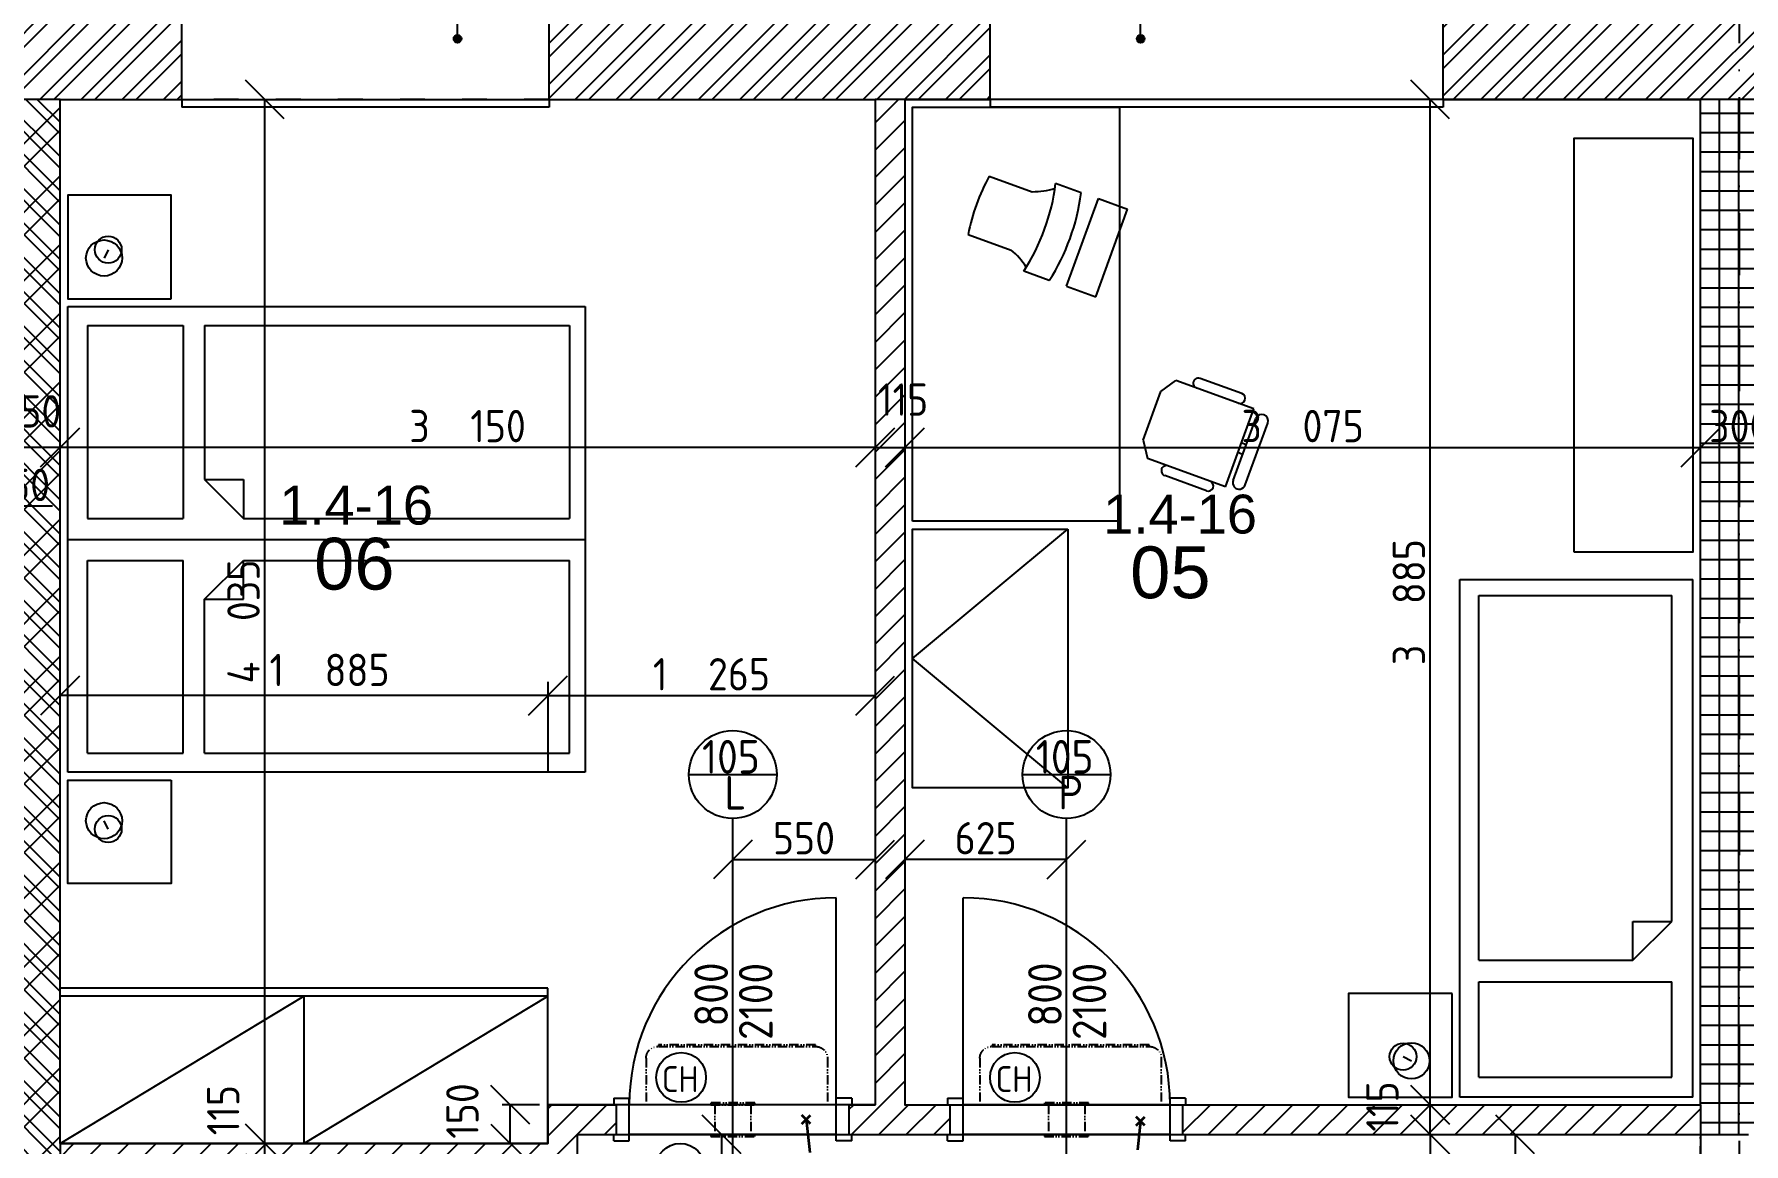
# Model space of a CAD drawing. Extents: x 4511820 to 5180432, y -1526536 to -944957.
# Drawn here: x 5122962 to 5129570, y -1290361 to -1286073 of the extents above; entities that cross this region are included whole.
import ezdxf

# ---------------------------------------------------------------- set-up
doc = ezdxf.new("R2010")
doc.units = 0
doc.header["$MEASUREMENT"] = 0
for name, pattern in [('ACAD_ISO03W100', [30, 12, -18]), ('ACAD_ISO12W100', [22, 12, -3, 0.5, -3, 0.5, -3]), ('BODKOCIARKOVANA_3', [5.6, 3, -1.3, 0, -1.3])]:
    doc.linetypes.add(name, pattern=pattern)
doc.layers.get('0').update_dxf_attribs({"linetype": 'CONTINUOUS'})
doc.layers.get('Defpoints').update_dxf_attribs({"color": 61, "linetype": 'CONTINUOUS'})
for name, color, linetype in [('DVERE', 45, 'CONTINUOUS'), ('KÓTY', 4, 'CONTINUOUS'), ('MÚRY', 1, 'CONTINUOUS'), ('osi', 253, 'CONTINUOUS'), ('Plochy', 41, 'CONTINUOUS'), ('POPIS', 7, 'CONTINUOUS'), ('TENKÁ', 7, 'CONTINUOUS'), ('ZARIADENIE', 47, 'CONTINUOUS'), ('ZZ-chladenie', 133, 'CONTINUOUS'), ('zz-vetr', 52, 'CONTINUOUS'), ('ŠRAFY', 82, 'CONTINUOUS')]:
    doc.layers.add(name, color=color, linetype=linetype)
doc.layers.add('preklady', color=74, linetype='CONTINUOUS', lineweight=35)
doc.styles.add('ARIAL', font='arial.ttf')
doc.styles.add('STYLE1', font='isocp.shx')
doc.dimstyles.new('STANDARD-50', dxfattribs={"dimtxt": 125, "dimasz": 150, "dimexe": 10, "dimexo": 200, "dimgap": 20, "dimtad": 1, "dimdsep": 46, "dimlunit": 6, "dimtxsty": 'STYLE1', "dimblk1": 'OBLIQUE', "dimblk2": 'OBLIQUE', "dimsah": 1, "dimcen": 2.5, "dimse1": 1, "dimse2": 1, "dimadec": 0, "dimazin": 0, "dimtfac": 1, "dimtmove": 1, "dimatfit": 3, "dimldrblk": 'OBLIQUE', "dimfxl": 1, "dimtolj": 1, "dimtzin": 0, "dimarcsym": 0})
pattern_1 = [(45, (515270.5, 128041), (-53.0330086, 53.0330086), [])]
pattern_2 = [(45, (115395, 30907.69), (-79.549513, 79.549513), []), (45, (115448.03, 30907.69), (-79.549513, 79.549513), [])]

# ---------------------------------------------------------------- blocks, each defined once
blk = doc.blocks.new('_OBLIQUE')
at = {"color": 0, "linetype": 'ByBlock'}
blk.add_line((-0.5, -0.5), (0.5, 0.5), dxfattribs=at)
blk = doc.blocks.new('*D24707')
at = {"layer": 'Defpoints', "color": 0}
for p in [(5129402.5, -1283275.5), (5129402.5, -1286325.2), (5129702.5, -1286325.2)]:
    blk.add_point(p, dxfattribs=at)
at = {"layer": 'KÓTY', "color": 0, "lineweight": -2}
blk.add_line((5129702.5, -1283275.5), (5129402.5, -1283275.5), dxfattribs=at)
at = {"layer": 'KÓTY', "color": 0, "linetype": 'ByBlock', "lineweight": -2, "xscale": 150, "yscale": 150, "zscale": 150, "rotation": 180}
blk.add_blockref('_OBLIQUE', (5129402.5, -1283275.5), dxfattribs=at)
at = {"layer": 'KÓTY', "color": 0, "linetype": 'ByBlock', "lineweight": -2, "xscale": 150, "yscale": 150, "zscale": 150}
blk.add_blockref('_OBLIQUE', (5129702.5, -1283275.5), dxfattribs=at)
at = {"layer": 'KÓTY', "color": 0, "insert": (5129552.5, -1283193), "char_height": 125, "attachment_point": 5, "style": 'STYLE1'}
blk.add_mtext('\\A1;300', dxfattribs=at)
blk = doc.blocks.new('*D24708')
at = {"layer": 'Defpoints', "color": 0}
for p in [(5123062.5, -1283275.5), (5123062.5, -1286325.2), (5129402.5, -1286325.2)]:
    blk.add_point(p, dxfattribs=at)
at = {"layer": 'KÓTY', "color": 0, "lineweight": -2}
blk.add_line((5129402.5, -1283275.5), (5123062.5, -1283275.5), dxfattribs=at)
at = {"layer": 'KÓTY', "color": 0, "linetype": 'ByBlock', "lineweight": -2, "xscale": 150, "yscale": 150, "zscale": 150, "rotation": 180}
blk.add_blockref('_OBLIQUE', (5123062.5, -1283275.5), dxfattribs=at)
at = {"layer": 'KÓTY', "color": 0, "linetype": 'ByBlock', "lineweight": -2, "xscale": 150, "yscale": 150, "zscale": 150}
blk.add_blockref('_OBLIQUE', (5129402.5, -1283275.5), dxfattribs=at)
at = {"layer": 'KÓTY', "color": 0, "insert": (5126232.5, -1283193), "char_height": 125, "attachment_point": 5, "style": 'STYLE1'}
blk.add_mtext('\\A1;6ﾠ340', dxfattribs=at)
blk = doc.blocks.new('*D24709')
at = {"layer": 'Defpoints', "color": 0}
for p in [(5122812.5, -1283275.5), (5122812.5, -1286325.2), (5123062.5, -1286325.2)]:
    blk.add_point(p, dxfattribs=at)
at = {"layer": 'KÓTY', "color": 0, "lineweight": -2}
blk.add_line((5123062.5, -1283275.5), (5122812.5, -1283275.5), dxfattribs=at)
at = {"layer": 'KÓTY', "color": 0, "linetype": 'ByBlock', "lineweight": -2, "xscale": 150, "yscale": 150, "zscale": 150, "rotation": 180}
blk.add_blockref('_OBLIQUE', (5122812.5, -1283275.5), dxfattribs=at)
at = {"layer": 'KÓTY', "color": 0, "linetype": 'ByBlock', "lineweight": -2, "xscale": 150, "yscale": 150, "zscale": 150}
blk.add_blockref('_OBLIQUE', (5123062.5, -1283275.5), dxfattribs=at)
at = {"layer": 'KÓTY', "color": 0, "insert": (5122988.3, -1283090.5), "char_height": 125, "attachment_point": 5, "style": 'STYLE1'}
blk.add_mtext('\\A1;250', dxfattribs=at)
blk = doc.blocks.new('DVOJPOSTEL')
at = {"layer": 'ZARIADENIE', "ltscale": 0.25}
for p, q in [((4444359, -1314665.2), (4444359, -1312665.2)), ((4444359, -1312665.2), (4446159, -1312665.2)), ((4445259, -1312665.2), (4445259, -1314665.2)), ((4446159, -1312665.2), (4446159, -1314665.2)), ((4444139.6, -1312821.2), (4444171.8, -1312805.1)), ((4446378.4, -1312821.2), (4446346.2, -1312805.1)), ((4446159, -1314665.2), (4444359, -1314665.2))]:
    blk.add_line(p, q, dxfattribs=at)
at = {"layer": 'ZARIADENIE', "color": 76, "ltscale": 0.25}
for p, q in [((4444432.3, -1312741.6), (4445177.9, -1312741.6)), ((4444432.3, -1312741.6), (4444432.3, -1313110.9)), ((4445177.9, -1312741.6), (4445177.9, -1313110.9)), ((4446085.7, -1312741.6), (4445340.1, -1312741.6)), ((4445340.1, -1312741.6), (4445340.1, -1313110.9)), ((4446085.7, -1312741.6), (4446085.7, -1313110.9)), ((4444432.3, -1313110.9), (4445177.9, -1313110.9)), ((4446085.7, -1313110.9), (4445340.1, -1313110.9)), ((4444432.3, -1313193.6), (4444432.3, -1314603.6)), ((4444432.3, -1313193.6), (4445027.9, -1313193.6)), ((4445027.9, -1313193.6), (4445177.9, -1313343.6)), ((4445027.9, -1313193.6), (4445027.9, -1313343.6)), ((4445490.1, -1313193.6), (4445340.1, -1313343.6)), ((4446085.7, -1313193.6), (4445490.1, -1313193.6)), ((4445490.1, -1313193.6), (4445490.1, -1313343.6)), ((4446085.7, -1313193.6), (4446085.7, -1314603.6)), ((4445027.9, -1313343.6), (4445177.9, -1313343.6)), ((4445177.9, -1313343.6), (4445177.9, -1314603.6)), ((4445340.1, -1313343.6), (4445340.1, -1314603.6)), ((4445490.1, -1313343.6), (4445340.1, -1313343.6)), ((4444432.3, -1314603.6), (4445177.9, -1314603.6)), ((4446085.7, -1314603.6), (4445340.1, -1314603.6))]:
    blk.add_line(p, q, dxfattribs=at)
at = {"layer": 'ZARIADENIE'}
for points in [[(4444329, -1313065.2), (4443929, -1313065.2), (4443929, -1312665.2), (4444329, -1312665.2)], [(4446189, -1313065.2), (4446589, -1313065.2), (4446589, -1312665.2), (4446189, -1312665.2)]]:
    blk.add_lwpolyline(points, close=True, dxfattribs=at)
at = {"layer": 'ZARIADENIE', "ltscale": 0.25}
for centre, radius in [((4444139.6, -1312821.2), 51.9), ((4444171.8, -1312805.1), 69.7), ((4446346.2, -1312805.1), 69.7), ((4446378.4, -1312821.2), 51.9)]:
    blk.add_circle(centre, radius, dxfattribs=at)
blk = doc.blocks.new('JEDNOPOSTEL')
at = {"layer": 'ZARIADENIE', "ltscale": 0.25}
for p, q in [((4449069, -1322230.2), (4447069, -1322230.2)), ((4447069, -1323130.2), (4447069, -1322230.2)), ((4449069, -1322230.2), (4449069, -1323130.2)), ((4449069, -1323130.2), (4447069, -1323130.2)), ((4448913, -1323349.6), (4448929.1, -1323317.4))]:
    blk.add_line(p, q, dxfattribs=at)
at = {"layer": 'ZARIADENIE', "color": 76, "ltscale": 0.25}
for p, q in [((4448390.6, -1322311.3), (4447130.6, -1322311.3)), ((4447130.6, -1323056.9), (4447130.6, -1322311.3)), ((4448540.6, -1322461.3), (4448390.6, -1322311.3)), ((4448390.6, -1322461.3), (4448390.6, -1322311.3)), ((4448992.6, -1322311.3), (4448623.3, -1322311.3)), ((4448623.3, -1323056.9), (4448623.3, -1322311.3)), ((4448992.6, -1323056.9), (4448992.6, -1322311.3)), ((4448540.6, -1322461.3), (4448390.6, -1322461.3)), ((4448540.6, -1323056.9), (4448540.6, -1322461.3)), ((4448540.6, -1323056.9), (4447130.6, -1323056.9)), ((4448992.6, -1323056.9), (4448623.3, -1323056.9))]:
    blk.add_line(p, q, dxfattribs=at)
at = {"layer": 'ZARIADENIE'}
blk.add_lwpolyline([(4448669, -1323160.2), (4448669, -1323560.2), (4449069, -1323560.2), (4449069, -1323160.2)], close=True, dxfattribs=at)
at = {"layer": 'ZARIADENIE', "ltscale": 0.25}
for centre, radius in [((4448929.1, -1323317.4), 69.7), ((4448913, -1323349.6), 51.9)]:
    blk.add_circle(centre, radius, dxfattribs=at)
blk = doc.blocks.new('SKRINA')
at = {"layer": 'ZARIADENIE'}
for p, q in [((4449069, -1324645.2), (4448469, -1324145.2)), ((4448469, -1325145.2), (4449069, -1324645.2))]:
    blk.add_line(p, q, dxfattribs=at)
blk.add_lwpolyline([(4448469, -1324145.2), (4448469, -1325145.2), (4449069, -1325145.2), (4449069, -1324145.2)], close=True, dxfattribs=at)
blk = doc.blocks.new('*D24852')
at = {"layer": 'Defpoints', "color": 0}
for p in [(5129402.5, -1286090.7), (5129702.5, -1286090.7), (5129402.5, -1287670)]:
    blk.add_point(p, dxfattribs=at)
at = {"layer": 'KÓTY', "color": 0, "lineweight": -2}
blk.add_line((5129702.5, -1287670), (5129402.5, -1287670), dxfattribs=at)
at = {"layer": 'KÓTY', "color": 0, "linetype": 'ByBlock', "lineweight": -2, "xscale": 150, "yscale": 150, "zscale": 150, "rotation": 180}
blk.add_blockref('_OBLIQUE', (5129402.5, -1287670), dxfattribs=at)
at = {"layer": 'KÓTY', "color": 0, "linetype": 'ByBlock', "lineweight": -2, "xscale": 150, "yscale": 150, "zscale": 150}
blk.add_blockref('_OBLIQUE', (5129702.5, -1287670), dxfattribs=at)
at = {"layer": 'KÓTY', "color": 0, "insert": (5129552.5, -1287587.5), "char_height": 125, "attachment_point": 5, "style": 'STYLE1'}
blk.add_mtext('\\A1;300', dxfattribs=at)
blk = doc.blocks.new('*D24853')
at = {"layer": 'Defpoints', "color": 0}
for p in [(5123062.5, -1286090.7), (5126212.5, -1286090.7), (5123062.5, -1287670)]:
    blk.add_point(p, dxfattribs=at)
at = {"layer": 'KÓTY', "color": 0, "lineweight": -2}
blk.add_line((5126212.5, -1287670), (5123062.5, -1287670), dxfattribs=at)
at = {"layer": 'KÓTY', "color": 0, "linetype": 'ByBlock', "lineweight": -2, "xscale": 150, "yscale": 150, "zscale": 150, "rotation": 180}
blk.add_blockref('_OBLIQUE', (5123062.5, -1287670), dxfattribs=at)
at = {"layer": 'KÓTY', "color": 0, "linetype": 'ByBlock', "lineweight": -2, "xscale": 150, "yscale": 150, "zscale": 150}
blk.add_blockref('_OBLIQUE', (5126212.5, -1287670), dxfattribs=at)
at = {"layer": 'KÓTY', "color": 0, "insert": (5124637.5, -1287587.5), "char_height": 125, "attachment_point": 5, "style": 'STYLE1'}
blk.add_mtext('\\A1;3ﾠ150', dxfattribs=at)
blk = doc.blocks.new('*D24854')
at = {"layer": 'Defpoints', "color": 0}
for p in [(5122812.5, -1286090.7), (5123062.5, -1286090.7), (5122812.5, -1287670)]:
    blk.add_point(p, dxfattribs=at)
at = {"layer": 'KÓTY', "color": 0, "lineweight": -2}
blk.add_line((5123062.5, -1287670), (5122812.5, -1287670), dxfattribs=at)
at = {"layer": 'KÓTY', "color": 0, "linetype": 'ByBlock', "lineweight": -2, "xscale": 150, "yscale": 150, "zscale": 150, "rotation": 180}
blk.add_blockref('_OBLIQUE', (5122812.5, -1287670), dxfattribs=at)
at = {"layer": 'KÓTY', "color": 0, "linetype": 'ByBlock', "lineweight": -2, "xscale": 150, "yscale": 150, "zscale": 150}
blk.add_blockref('_OBLIQUE', (5123062.5, -1287670), dxfattribs=at)
at = {"layer": 'KÓTY', "color": 0, "insert": (5122949.5, -1287530.5), "char_height": 125, "attachment_point": 5, "style": 'STYLE1'}
blk.add_mtext('\\A1;250', dxfattribs=at)
blk = doc.blocks.new('*D24855')
at = {"layer": 'Defpoints', "color": 0}
for p in [(5122762.5, -1286090.7), (5122812.5, -1286090.7), (5122762.5, -1287670)]:
    blk.add_point(p, dxfattribs=at)
at = {"layer": 'KÓTY', "color": 0, "lineweight": -2}
for p, q in [((5122812.5, -1287670), (5122762.5, -1287670)), ((5122855.8, -1287897.5), (5122787.5, -1287670)), ((5123033.3, -1287897.5), (5122855.8, -1287897.5))]:
    blk.add_line(p, q, dxfattribs=at)
at = {"layer": 'KÓTY', "color": 0, "linetype": 'ByBlock', "lineweight": -2, "xscale": 150, "yscale": 150, "zscale": 150, "rotation": 180}
blk.add_blockref('_OBLIQUE', (5122762.5, -1287670), dxfattribs=at)
at = {"layer": 'KÓTY', "color": 0, "linetype": 'ByBlock', "lineweight": -2, "xscale": 150, "yscale": 150, "zscale": 150}
blk.add_blockref('_OBLIQUE', (5122812.5, -1287670), dxfattribs=at)
at = {"layer": 'KÓTY', "color": 0, "insert": (5122944.5, -1287815), "char_height": 125, "attachment_point": 5, "style": 'STYLE1'}
blk.add_mtext('\\A1;50', dxfattribs=at)
blk = doc.blocks.new('*D25246')
at = {"layer": 'Defpoints', "color": 0}
for p in [(5126212.5, -1287670), (5126327.5, -1287670), (5126327.5, -1287670)]:
    blk.add_point(p, dxfattribs=at)
at = {"layer": 'KÓTY', "color": 0, "lineweight": -2}
blk.add_line((5126212.5, -1287670), (5126327.5, -1287670), dxfattribs=at)
at = {"layer": 'KÓTY', "color": 0, "linetype": 'ByBlock', "lineweight": -2, "xscale": 150, "yscale": 150, "zscale": 150, "rotation": 180}
blk.add_blockref('_OBLIQUE', (5126212.5, -1287670), dxfattribs=at)
at = {"layer": 'KÓTY', "color": 0, "linetype": 'ByBlock', "lineweight": -2, "xscale": 150, "yscale": 150, "zscale": 150}
blk.add_blockref('_OBLIQUE', (5126327.5, -1287670), dxfattribs=at)
at = {"layer": 'KÓTY', "color": 0, "insert": (5126320.8, -1287485), "char_height": 125, "attachment_point": 5, "style": 'STYLE1'}
blk.add_mtext('\\A1;115', dxfattribs=at)
blk = doc.blocks.new('*D25247')
at = {"layer": 'Defpoints', "color": 0}
for p in [(5129402.5, -1287670), (5126327.5, -1289975.7), (5129402.5, -1289975.7)]:
    blk.add_point(p, dxfattribs=at)
at = {"layer": 'KÓTY', "color": 0, "lineweight": -2}
blk.add_line((5126327.5, -1287670), (5129402.5, -1287670), dxfattribs=at)
at = {"layer": 'KÓTY', "color": 0, "linetype": 'ByBlock', "lineweight": -2, "xscale": 150, "yscale": 150, "zscale": 150, "rotation": 180}
blk.add_blockref('_OBLIQUE', (5126327.5, -1287670), dxfattribs=at)
at = {"layer": 'KÓTY', "color": 0, "linetype": 'ByBlock', "lineweight": -2, "xscale": 150, "yscale": 150, "zscale": 150}
blk.add_blockref('_OBLIQUE', (5129402.5, -1287670), dxfattribs=at)
at = {"layer": 'KÓTY', "color": 0, "insert": (5127865, -1287587.5), "char_height": 125, "attachment_point": 5, "style": 'STYLE1'}
blk.add_mtext('\\A1;3ﾠ075', dxfattribs=at)
blk = doc.blocks.new('*D25248')
at = {"layer": 'Defpoints', "color": 0}
for p in [(5125662.5, -1289104), (5126212.5, -1289104), (5126212.5, -1289262.5)]:
    blk.add_point(p, dxfattribs=at)
at = {"layer": 'KÓTY', "color": 0, "lineweight": -2}
blk.add_line((5125662.5, -1289262.5), (5126212.5, -1289262.5), dxfattribs=at)
at = {"layer": 'KÓTY', "color": 0, "linetype": 'ByBlock', "lineweight": -2, "xscale": 150, "yscale": 150, "zscale": 150, "rotation": 180}
blk.add_blockref('_OBLIQUE', (5125662.5, -1289262.5), dxfattribs=at)
at = {"layer": 'KÓTY', "color": 0, "linetype": 'ByBlock', "lineweight": -2, "xscale": 150, "yscale": 150, "zscale": 150}
blk.add_blockref('_OBLIQUE', (5126212.5, -1289262.5), dxfattribs=at)
at = {"layer": 'KÓTY', "color": 0, "insert": (5125937.5, -1289180), "char_height": 125, "attachment_point": 5, "style": 'STYLE1'}
blk.add_mtext('\\A1;550', dxfattribs=at)
blk = doc.blocks.new('*D25249')
at = {"layer": 'Defpoints', "color": 0}
for p in [(5126327.5, -1289104), (5126952.5, -1289104), (5126327.5, -1289262.5)]:
    blk.add_point(p, dxfattribs=at)
at = {"layer": 'KÓTY', "color": 0, "lineweight": -2}
blk.add_line((5126952.5, -1289262.5), (5126327.5, -1289262.5), dxfattribs=at)
at = {"layer": 'KÓTY', "color": 0, "linetype": 'ByBlock', "lineweight": -2, "xscale": 150, "yscale": 150, "zscale": 150, "rotation": 180}
blk.add_blockref('_OBLIQUE', (5126327.5, -1289262.5), dxfattribs=at)
at = {"layer": 'KÓTY', "color": 0, "linetype": 'ByBlock', "lineweight": -2, "xscale": 150, "yscale": 150, "zscale": 150}
blk.add_blockref('_OBLIQUE', (5126952.5, -1289262.5), dxfattribs=at)
at = {"layer": 'KÓTY', "color": 0, "insert": (5126640, -1289180), "char_height": 125, "attachment_point": 5, "style": 'STYLE1'}
blk.add_mtext('\\A1;625', dxfattribs=at)
blk = doc.blocks.new('*D25250')
at = {"layer": 'Defpoints', "color": 0}
for p in [(5123062.5, -1288629), (5123062.5, -1290231.7), (5124947.5, -1290231.7)]:
    blk.add_point(p, dxfattribs=at)
at = {"layer": 'KÓTY', "color": 0, "lineweight": -2}
blk.add_line((5124947.5, -1288629), (5123062.5, -1288629), dxfattribs=at)
at = {"layer": 'KÓTY', "color": 0, "linetype": 'ByBlock', "lineweight": -2, "xscale": 150, "yscale": 150, "zscale": 150, "rotation": 180}
blk.add_blockref('_OBLIQUE', (5123062.5, -1288629), dxfattribs=at)
at = {"layer": 'KÓTY', "color": 0, "linetype": 'ByBlock', "lineweight": -2, "xscale": 150, "yscale": 150, "zscale": 150}
blk.add_blockref('_OBLIQUE', (5124947.5, -1288629), dxfattribs=at)
at = {"layer": 'KÓTY', "color": 0, "insert": (5124104, -1288530), "char_height": 125, "attachment_point": 5, "style": 'STYLE1'}
blk.add_mtext('\\A1;1ﾠ885', dxfattribs=at)
blk = doc.blocks.new('*D25251')
at = {"layer": 'Defpoints', "color": 0}
for p in [(5126212.5, -1288629), (5124947.5, -1290231.7), (5126212.5, -1290231.7)]:
    blk.add_point(p, dxfattribs=at)
at = {"layer": 'KÓTY', "color": 0, "lineweight": -2}
blk.add_line((5124947.5, -1288629), (5126212.5, -1288629), dxfattribs=at)
at = {"layer": 'KÓTY', "color": 0, "linetype": 'ByBlock', "lineweight": -2, "xscale": 150, "yscale": 150, "zscale": 150, "rotation": 180}
blk.add_blockref('_OBLIQUE', (5124947.5, -1288629), dxfattribs=at)
at = {"layer": 'KÓTY', "color": 0, "linetype": 'ByBlock', "lineweight": -2, "xscale": 150, "yscale": 150, "zscale": 150}
blk.add_blockref('_OBLIQUE', (5126212.5, -1288629), dxfattribs=at)
at = {"layer": 'KÓTY', "color": 0, "insert": (5125580, -1288546.5), "char_height": 125, "attachment_point": 5, "style": 'STYLE1'}
blk.add_mtext('\\A1;1ﾠ265', dxfattribs=at)
blk = doc.blocks.new('*D25253')
at = {"layer": 'Defpoints', "color": 0}
for p in [(5123577.5, -1290360.2), (5123854, -1290360.2), (5123577.5, -1290475.2)]:
    blk.add_point(p, dxfattribs=at)
at = {"layer": 'KÓTY', "color": 0, "lineweight": -2}
blk.add_line((5123854, -1290475.2), (5123854, -1290360.2), dxfattribs=at)
at = {"layer": 'KÓTY', "color": 0, "linetype": 'ByBlock', "lineweight": -2, "xscale": 150, "yscale": 150, "zscale": 150}
for p, rotation in [((5123854, -1290360.2), 90), ((5123854, -1290475.2), 270)]:
    blk.add_blockref('_OBLIQUE', p, dxfattribs=dict(at, rotation=rotation))
at = {"layer": 'KÓTY', "color": 0, "insert": (5123693, -1290231), "char_height": 125, "attachment_point": 5, "rotation": 90, "style": 'STYLE1'}
blk.add_mtext('\\A1;115', dxfattribs=at)
blk = doc.blocks.new('*D25254')
at = {"layer": 'Defpoints', "color": 0}
for p in [(5123062.5, -1286325.2), (5123854, -1286325.2), (5123062.5, -1290360.2)]:
    blk.add_point(p, dxfattribs=at)
at = {"layer": 'KÓTY', "color": 0, "lineweight": -2}
blk.add_line((5123854, -1290360.2), (5123854, -1286325.2), dxfattribs=at)
at = {"layer": 'KÓTY', "color": 0, "linetype": 'ByBlock', "lineweight": -2, "xscale": 150, "yscale": 150, "zscale": 150}
for p, rotation in [((5123854, -1286325.2), 90), ((5123854, -1290360.2), 270)]:
    blk.add_blockref('_OBLIQUE', p, dxfattribs=dict(at, rotation=rotation))
at = {"layer": 'KÓTY', "color": 0, "insert": (5123771.5, -1288342.7), "char_height": 125, "attachment_point": 5, "rotation": 90, "style": 'STYLE1'}
blk.add_mtext('\\A1;4ﾠ035', dxfattribs=at)
blk = doc.blocks.new('*D25265')
at = {"layer": 'Defpoints', "color": 0}
for p in [(5129402.5, -1290325.2), (5128686.5, -1291370.2), (5129402.5, -1291370.2)]:
    blk.add_point(p, dxfattribs=at)
at = {"layer": 'KÓTY', "color": 0, "lineweight": -2}
blk.add_line((5128686.5, -1290325.2), (5128686.5, -1291370.2), dxfattribs=at)
at = {"layer": 'KÓTY', "color": 0, "linetype": 'ByBlock', "lineweight": -2, "xscale": 150, "yscale": 150, "zscale": 150}
for p, rotation in [((5128686.5, -1290325.2), 90), ((5128686.5, -1291370.2), 270)]:
    blk.add_blockref('_OBLIQUE', p, dxfattribs=dict(at, rotation=rotation))
at = {"layer": 'KÓTY', "color": 0, "insert": (5128604, -1290847.7), "char_height": 125, "attachment_point": 5, "rotation": 90, "style": 'STYLE1'}
blk.add_mtext('\\A1;1ﾠ045', dxfattribs=at)
blk = doc.blocks.new('*D25267')
at = {"layer": 'Defpoints', "color": 0}
for p in [(5128686.5, -1290325.2), (5128358, -1292025.2), (5128686.5, -1292025.2)]:
    blk.add_point(p, dxfattribs=at)
at = {"layer": 'KÓTY', "color": 0, "lineweight": -2}
blk.add_line((5128358, -1290325.2), (5128358, -1292025.2), dxfattribs=at)
at = {"layer": 'KÓTY', "color": 0, "linetype": 'ByBlock', "lineweight": -2, "xscale": 150, "yscale": 150, "zscale": 150}
for p, rotation in [((5128358, -1290325.2), 90), ((5128358, -1292025.2), 270)]:
    blk.add_blockref('_OBLIQUE', p, dxfattribs=dict(at, rotation=rotation))
at = {"layer": 'KÓTY', "color": 0, "insert": (5128275.5, -1291175.2), "char_height": 125, "attachment_point": 5, "rotation": 90, "style": 'STYLE1'}
blk.add_mtext('\\A1;1ﾠ700', dxfattribs=at)
blk = doc.blocks.new('*D25275')
at = {"layer": 'Defpoints', "color": 0}
for p in [(5128358, -1290210.2), (5129402.5, -1290210.2), (5129402.5, -1290325.2)]:
    blk.add_point(p, dxfattribs=at)
at = {"layer": 'KÓTY', "color": 0, "lineweight": -2}
blk.add_line((5128358, -1290325.2), (5128358, -1290210.2), dxfattribs=at)
at = {"layer": 'KÓTY', "color": 0, "linetype": 'ByBlock', "lineweight": -2, "xscale": 150, "yscale": 150, "zscale": 150}
for p, rotation in [((5128358, -1290210.2), 90), ((5128358, -1290325.2), 270)]:
    blk.add_blockref('_OBLIQUE', p, dxfattribs=dict(at, rotation=rotation))
at = {"layer": 'KÓTY', "color": 0, "insert": (5128173, -1290216.9), "char_height": 125, "attachment_point": 5, "rotation": 90, "style": 'STYLE1'}
blk.add_mtext('\\A1;115', dxfattribs=at)
blk = doc.blocks.new('*D25276')
at = {"layer": 'Defpoints', "color": 0}
for p in [(5128358, -1286325.2), (5129402.5, -1286325.2), (5129402.5, -1290210.2)]:
    blk.add_point(p, dxfattribs=at)
at = {"layer": 'KÓTY', "color": 0, "lineweight": -2}
blk.add_line((5128358, -1290210.2), (5128358, -1286325.2), dxfattribs=at)
at = {"layer": 'KÓTY', "color": 0, "linetype": 'ByBlock', "lineweight": -2, "xscale": 150, "yscale": 150, "zscale": 150}
for p, rotation in [((5128358, -1286325.2), 90), ((5128358, -1290210.2), 270)]:
    blk.add_blockref('_OBLIQUE', p, dxfattribs=dict(at, rotation=rotation))
at = {"layer": 'KÓTY', "color": 0, "insert": (5128275.5, -1288267.7), "char_height": 125, "attachment_point": 5, "rotation": 90, "style": 'STYLE1'}
blk.add_mtext('\\A1;3ﾠ885', dxfattribs=at)
blk = doc.blocks.new('*D25284')
at = {"layer": 'Defpoints', "color": 0}
for p in [(5126220, -1290325.2), (5125619.5, -1293840.2), (5126220, -1293840.2)]:
    blk.add_point(p, dxfattribs=at)
at = {"layer": 'KÓTY', "color": 0, "lineweight": -2}
blk.add_line((5125619.5, -1290325.2), (5125619.5, -1293840.2), dxfattribs=at)
at = {"layer": 'KÓTY', "color": 0, "linetype": 'ByBlock', "lineweight": -2, "xscale": 150, "yscale": 150, "zscale": 150}
for p, rotation in [((5125619.5, -1290325.2), 90), ((5125619.5, -1293840.2), 270)]:
    blk.add_blockref('_OBLIQUE', p, dxfattribs=dict(at, rotation=rotation))
at = {"layer": 'KÓTY', "color": 0, "insert": (5125537, -1292082.7), "char_height": 125, "attachment_point": 5, "rotation": 90, "style": 'STYLE1'}
blk.add_mtext('\\A1;3ﾠ515', dxfattribs=at)
blk = doc.blocks.new('*D25303')
at = {"layer": 'Defpoints', "color": 0}
for p in [(5124802.5, -1290210.2), (5124947.5, -1290210.2), (5124947.5, -1290360.2)]:
    blk.add_point(p, dxfattribs=at)
at = {"layer": 'KÓTY', "color": 0, "lineweight": -2}
blk.add_line((5124802.5, -1290360.2), (5124802.5, -1290210.2), dxfattribs=at)
at = {"layer": 'KÓTY', "color": 0, "linetype": 'ByBlock', "lineweight": -2, "xscale": 150, "yscale": 150, "zscale": 150}
for p, rotation in [((5124802.5, -1290210.2), 90), ((5124802.5, -1290360.2), 270)]:
    blk.add_blockref('_OBLIQUE', p, dxfattribs=dict(at, rotation=rotation))
at = {"layer": 'KÓTY', "color": 0, "insert": (5124617.5, -1290234.4), "char_height": 125, "attachment_point": 5, "rotation": 90, "style": 'STYLE1'}
blk.add_mtext('\\A1;150', dxfattribs=at)
blk = doc.blocks.new('chlad2')
at = {"layer": 'ZZ-chladenie', "linetype": 'ACAD_ISO12W100', "ltscale": 3}
for p, q in [((5102412.5, -1105747.3), (5102592.5, -1105747.3)), ((5102412.5, -1106448.4), (5102592.5, -1106448.4))]:
    blk.add_line(p, q, dxfattribs=at)
blk.add_lwpolyline([(5102367.5, -1106402), (5102360.8, -1106402), (5102360.8, -1105794.8), (5102367.5, -1105794.8)], close=True, dxfattribs=at)
for centre, start, end in [((5102412.5, -1105792.3), 90, 180), ((5102412.5, -1106403.4), 180, 270)]:
    blk.add_arc(centre, 45, start, end, dxfattribs=at)

msp = doc.modelspace()

# ---------------------------------------------------------------- hatches: boundary and pattern name
at = {"layer": 'TENKÁ'}
h = msp.add_hatch(color=256, dxfattribs=at)
h.dxf.hatch_style = 1
h.paths.add_polyline_path([(5124598.766, -1286075.865, 2.41421356), (5124613.766, -1286090.865, 0.41421356)])
h = msp.add_hatch(color=256, dxfattribs=at)
h.dxf.hatch_style = 1
h.paths.add_polyline_path([(5127238.624, -1286075.865, 2.41421356), (5127253.624, -1286090.865, 0.41421356)])
at = {"layer": 'ŠRAFY'}
h = msp.add_hatch(dxfattribs=at)
h.set_pattern_fill('ANSI32', color=256, scale=300)
h.set_pattern_definition(pattern_2)
h.paths.add_polyline_path([(5123532.5, -1285945.191), (5122812.5, -1285945.191), (5122812.5, -1286325.191), (5123062.5, -1286325.191), (5123532.5, -1286325.191)])
h = msp.add_hatch(dxfattribs=at)
h.set_pattern_fill('ANSI32', color=256, scale=300)
h.set_pattern_definition(pattern_2)
h.paths.add_polyline_path([(5124952.5, -1286015.191), (5124952.5, -1286325.191), (5126212.5, -1286325.191), (5126327.5, -1286325.191), (5126657.5, -1286325.191), (5126657.5, -1286015.191), (5126657.5, -1285945.191), (5124952.5, -1285945.191)])
h = msp.add_hatch(dxfattribs=at)
h.set_pattern_fill('ANSI32', color=256, scale=300)
h.set_pattern_definition(pattern_2)
h.paths.add_polyline_path([(5129782.5, -1285945.191), (5128407.5, -1285945.191), (5128407.5, -1286325.191), (5129402.5, -1286325.191), (5129702.5, -1286325.191), (5129782.5, -1286325.191)])
h = msp.add_hatch(dxfattribs=at)
h.set_pattern_fill('ANSI32', color=256, scale=500)
h.set_pattern_definition([(45, (584112, -84217.88), (-132.5825215, 132.5825215), []), (45, (584200.39, -84217.88), (-132.5825215, 132.5825215), [])])
h.paths.add_polyline_path([(5123062.5, -1298010.191), (5123062.5, -1297995.191), (5123062.5, -1295801.638), (5123062.5, -1293955.191), (5123062.5, -1293840.191), (5123062.5, -1291590.191), (5123062.5, -1291475.191), (5123062.5, -1290475.191), (5123062.5, -1290360.191), (5123062.5, -1286325.191), (5122812.5, -1286325.191), (5122812.5, -1299325.191), (5123062.5, -1299325.191), (5123062.5, -1298185.191)])
h = msp.add_hatch(dxfattribs=at)
h.set_pattern_fill('ANSI32', color=256, scale=250, angle=90)
h.set_pattern_definition([(135, (115395, 30907.69), (-66.2912607, -66.2912607), []), (135, (115395, 30951.89), (-66.2912607, -66.2912607), [])])
h.paths.add_polyline_path([(5123062.5, -1298010.191), (5123062.5, -1297995.191), (5123062.5, -1295801.638), (5123062.5, -1293955.191), (5123062.5, -1293840.191), (5123062.5, -1291590.191), (5123062.5, -1291475.191), (5123062.5, -1290475.191), (5123062.5, -1290360.191), (5123062.5, -1286325.191), (5122812.5, -1286325.191), (5122812.5, -1299325.191), (5123062.5, -1299325.191), (5123062.5, -1298185.191)])
at = {"layer": 'ŠRAFY', "ltscale": 0.25}
h = msp.add_hatch(dxfattribs=at)
h.set_pattern_fill('ANSI31', color=256, scale=600, style=0)
h.set_pattern_definition(pattern_1)
h.paths.add_polyline_path([(5126212.5, -1290210.191), (5126112.5, -1290210.191), (5126112.5, -1290325.191), (5126327.5, -1290325.191), (5126502.5, -1290325.191), (5126502.5, -1290210.191), (5126327.5, -1290210.191), (5126327.5, -1286325.191), (5126212.5, -1286325.191)])
h = msp.add_hatch(dxfattribs=at)
h.set_pattern_fill('ANSI37', color=256, scale=600, angle=45)
h.set_pattern_definition([(90, (-3307273.674, 493071.734), (-75, 1e-14), []), (180, (-3307273.674, 493071.734), (-1e-14, -75), [])])
h.paths.add_polyline_path([(5129402.5, -1286325.191), (5129402.5, -1290210.191), (5129402.5, -1290325.191), (5129587.5, -1290325.191), (5129702.5, -1290325.191), (5129702.5, -1286325.191)])
h = msp.add_hatch(dxfattribs=at)
h.set_pattern_fill('ANSI31', color=256, scale=600, style=0)
h.set_pattern_definition(pattern_1)
h.paths.add_polyline_path([(5123062.5, -1291590.191), (5124947.5, -1291590.191), (5124947.5, -1292640.191), (5125062.5, -1292640.191), (5125062.5, -1291275.191), (5124947.5, -1291275.191), (5124947.5, -1291475.191), (5123577.5, -1291475.191), (5123577.5, -1290475.191), (5124947.5, -1290475.191), (5124947.5, -1290575.191), (5125062.5, -1290575.191), (5125062.5, -1290325.191), (5125212.5, -1290325.191), (5125212.5, -1290210.191), (5124947.5, -1290210.191), (5124947.5, -1290360.191), (5123062.5, -1290360.191), (5123062.5, -1290475.191), (5123462.5, -1290475.191), (5123462.5, -1291475.191), (5123062.5, -1291475.191)])
h = msp.add_hatch(dxfattribs=at)
h.set_pattern_fill('ANSI31', color=256, scale=600, style=0)
h.set_pattern_definition(pattern_1)
h.paths.add_polyline_path([(5129402.5, -1290210.191), (5127542.5, -1290210.191), (5127412.5, -1290210.191), (5127402.5, -1290210.191), (5127402.5, -1290325.191), (5127412.5, -1290325.191), (5129402.5, -1290325.191)])

# ---------------------------------------------------------------- linework, layer by layer
at = {"layer": 'DVERE', "ltscale": 0.25}
for p, q in [((5125492.5, -1288934.035), (5125832.5, -1288934.035)), ((5126782.5, -1288934.035), (5127122.5, -1288934.035)), ((5125662.5, -1290506.691), (5125662.5, -1289104.035)), ((5126952.5, -1290506.691), (5126952.5, -1289104.035)), ((5126062.5, -1290210.191), (5126062.5, -1289410.191)), ((5126552.5, -1290210.191), (5126552.5, -1289410.191)), ((5125202.5, -1290185.191), (5125262.5, -1290185.191)), ((5125202.5, -1290185.191), (5125202.5, -1290210.191)), ((5125262.5, -1290350.191), (5125262.5, -1290185.191)), ((5126062.5, -1290210.191), (5125262.5, -1290210.191)), ((5126122.5, -1290185.191), (5126062.5, -1290185.191)), ((5126062.5, -1290350.191), (5126062.5, -1290185.191)), ((5126122.5, -1290185.191), (5126122.5, -1290210.191)), ((5126492.5, -1290185.191), (5126552.5, -1290185.191)), ((5126492.5, -1290185.191), (5126492.5, -1290210.191)), ((5126552.5, -1290350.191), (5126552.5, -1290185.191)), ((5127352.5, -1290210.191), (5126552.5, -1290210.191)), ((5127412.5, -1290185.191), (5127352.5, -1290185.191)), ((5127352.5, -1290350.191), (5127352.5, -1290185.191)), ((5127412.5, -1290185.191), (5127412.5, -1290210.191)), ((5125202.5, -1290350.191), (5125202.5, -1290325.191)), ((5125202.5, -1290350.191), (5125262.5, -1290350.191)), ((5126062.5, -1290325.191), (5125262.5, -1290325.191)), ((5126122.5, -1290350.191), (5126062.5, -1290350.191)), ((5126122.5, -1290350.191), (5126122.5, -1290325.191)), ((5126492.5, -1290350.191), (5126492.5, -1290325.191)), ((5126492.5, -1290350.191), (5126552.5, -1290350.191)), ((5127352.5, -1290325.191), (5126552.5, -1290325.191)), ((5127412.5, -1290350.191), (5127352.5, -1290350.191)), ((5127412.5, -1290350.191), (5127412.5, -1290325.191))]:
    msp.add_line(p, q, dxfattribs=at)
for centre in [(5125662.5, -1288934.035), (5126952.5, -1288934.035)]:
    msp.add_circle(centre, 170, dxfattribs=at)
for centre, start, end in [((5126062.5, -1290210.191), 90, 180), ((5126552.5, -1290210.191), 0, 90)]:
    msp.add_arc(centre, 800, start, end, dxfattribs=at)
at = {"layer": 'KÓTY', "ltscale": 0.25}
msp.add_line((5124947.5, -1288575.597), (5124947.5, -1288925.597), dxfattribs=at)
at = {"layer": 'KÓTY'}
msp.add_line((5124916, -1290210.191), (5124771, -1290210.191), dxfattribs=at)
at = {"layer": 'MÚRY'}
for p, q in [((5123532.5, -1286325.191), (5123532.5, -1285785.191)), ((5124952.5, -1286325.191), (5124952.5, -1285785.191)), ((5126657.5, -1286325.191), (5126657.5, -1285785.191)), ((5128407.5, -1286325.191), (5128407.5, -1285785.191)), ((5123062.5, -1286325.191), (5123532.5, -1286325.191)), ((5123062.5, -1290360.191), (5123062.5, -1286325.191)), ((5124882.5, -1286325.191), (5126212.5, -1286325.191)), ((5126212.5, -1286325.191), (5126212.5, -1290210.191)), ((5126327.5, -1286325.191), (5126657.5, -1286325.191)), ((5126327.5, -1286325.191), (5126327.5, -1290210.191)), ((5128407.5, -1286325.191), (5129402.5, -1286325.191)), ((5129402.5, -1290210.191), (5129402.5, -1286325.191))]:
    msp.add_line(p, q, dxfattribs=at)
at = {"layer": 'MÚRY', "ltscale": 0.25}
for p, q in [((5124947.5, -1290360.191), (5124947.5, -1290210.191)), ((5124947.5, -1290210.191), (5125212.5, -1290210.191)), ((5125212.5, -1290325.191), (5125212.5, -1290210.191)), ((5126112.5, -1290210.191), (5126212.5, -1290210.191)), ((5126112.5, -1290325.191), (5126112.5, -1290210.191)), ((5126327.5, -1290210.191), (5126502.5, -1290210.191)), ((5126502.5, -1290325.191), (5126502.5, -1290210.191)), ((5127402.5, -1290210.191), (5127542.5, -1290210.191)), ((5127402.5, -1290325.191), (5127402.5, -1290210.191)), ((5127402.5, -1290210.191), (5129402.5, -1290210.191)), ((5123062.5, -1290360.191), (5124947.5, -1290360.191)), ((5125062.5, -1290575.191), (5125062.5, -1290325.191)), ((5125062.5, -1290325.191), (5125212.5, -1290325.191)), ((5126112.5, -1290325.191), (5126327.5, -1290325.191)), ((5126327.5, -1290325.191), (5126502.5, -1290325.191)), ((5127402.5, -1290325.191), (5129587.5, -1290325.191))]:
    msp.add_line(p, q, dxfattribs=at)
at = {"layer": 'osi', "linetype": 'BODKOCIARKOVANA_3', "ltscale": 80}
msp.add_line((5129552.5, -1284972.097), (5129552.5, -1316900), dxfattribs=at)
at = {"layer": 'Plochy'}
for points in [[(5123062.5, -1286325.191), (5126212.5, -1286325.191), (5126212.5, -1290210.191), (5124947.5, -1290210.191), (5124947.5, -1290360.191), (5123062.5, -1290360.191)], [(5129402.5, -1286325.191), (5126327.5, -1286325.191), (5126327.5, -1290210.191), (5129402.5, -1290210.191)], [(5125062.5, -1290325.191), (5129402.5, -1290325.191), (5129402.5, -1291370.191), (5129102.5, -1291370.191), (5129102.5, -1292025.191), (5126212.5, -1292025.191), (5126212.5, -1292800.191), (5126327.5, -1292800.191), (5126327.5, -1293840.191), (5125062.5, -1293840.191)]]:
    msp.add_lwpolyline(points, close=True, dxfattribs=at)
at = {"layer": 'preklady'}
for p, q in [((5125929.383, -1290284.117), (5125962.617, -1290250.883)), ((5125962.618, -1290284.118), (5125929.384, -1290250.884)), ((5125946.001, -1290267.501), (5125960.759, -1290394.47)), ((5127221.883, -1290290.617), (5127255.117, -1290257.383)), ((5127255.118, -1290290.618), (5127221.884, -1290257.384)), ((5127238.5, -1290274), (5127226.988, -1290384.777))]:
    msp.add_line(p, q, dxfattribs=at)
at = {"layer": 'TENKÁ', "ltscale": 0.25}
for p, q in [((5124598.766, -1286090.865), (5124598.766, -1285588.462)), ((5127238.624, -1286090.865), (5127238.624, -1285588.462)), ((5123532.5, -1286325.191), (5123532.5, -1286355.191)), ((5124952.5, -1286325.191), (5124952.5, -1286355.191)), ((5126657.5, -1286325.191), (5126657.5, -1286355.191)), ((5128407.5, -1286325.191), (5128407.5, -1286355.191)), ((5124952.5, -1286355.191), (5123532.5, -1286355.191)), ((5128407.5, -1286355.191), (5126657.5, -1286355.191))]:
    msp.add_line(p, q, dxfattribs=at)
at = {"layer": 'TENKÁ'}
for p, q in [((5123062.5, -1286325.191), (5122812.5, -1286325.191)), ((5126327.5, -1286325.191), (5126212.5, -1286325.191)), ((5129702.5, -1286325.191), (5129402.5, -1286325.191)), ((5129402.5, -1290210.191), (5129402.5, -1290325.191)), ((5123062.5, -1290360.191), (5123062.5, -1290475.191))]:
    msp.add_line(p, q, dxfattribs=at)
at = {"layer": 'TENKÁ', "linetype": 'ACAD_ISO03W100', "ltscale": 8}
for p, q in [((5124952.5, -1286325.191), (5123532.5, -1286325.191)), ((5128407.5, -1286325.191), (5126657.5, -1286325.191))]:
    msp.add_line(p, q, dxfattribs=at)
at = {"layer": 'TENKÁ', "linetype": 'ACAD_ISO12W100', "ltscale": 10}
msp.add_line((5129402.5, -1291370.191), (5129402.5, -1290325.191), dxfattribs=at)
at = {"layer": 'TENKÁ'}
for centre in [(5124598.766, -1286090.865), (5127238.624, -1286090.865)]:
    msp.add_circle(centre, 15, dxfattribs=at)
at = {"layer": 'ZARIADENIE', "color": 8, "ltscale": 0.25}
for p, q in [((5126653.784, -1286621.086), (5126820.061, -1286681.606)), ((5127008.798, -1286686.45), (5126910.329, -1286650.61)), ((5126952.349, -1287046.807), (5127075.477, -1286708.518)), ((5127075.477, -1286708.518), (5127188.24, -1286749.56)), ((5127065.112, -1287087.849), (5127188.24, -1286749.56)), ((5126571.699, -1286846.612), (5126737.976, -1286907.132)), ((5126885.671, -1287024.739), (5126787.202, -1286988.899)), ((5126952.349, -1287046.807), (5127065.112, -1287087.849))]:
    msp.add_line(p, q, dxfattribs=at)
at = {"layer": 'ZARIADENIE', "color": 33, "ltscale": 0.25}
for p, q in [((5127629.777, -1287461.644), (5127468.817, -1287403.06)), ((5127248.61, -1287642.164), (5127317.014, -1287454.226)), ((5127317.014, -1287454.226), (5127375.123, -1287411.525)), ((5127675.825, -1287520.972), (5127375.123, -1287411.525)), ((5127566.378, -1287821.673), (5127675.825, -1287520.972)), ((5127596.388, -1287797.698), (5127683.403, -1287558.627)), ((5127643.373, -1287814.799), (5127730.387, -1287575.728)), ((5127248.61, -1287642.164), (5127265.677, -1287712.227)), ((5127646.736, -1287659.369), (5127627.942, -1287652.529)), ((5127566.378, -1287821.673), (5127265.677, -1287712.227)), ((5127633.055, -1287696.957), (5127614.261, -1287690.116)), ((5127492.969, -1287837.522), (5127332.009, -1287778.937))]:
    msp.add_line(p, q, dxfattribs=at)
at = {"layer": 'ZARIADENIE'}
for p, q in [((5124947.5, -1289760.191), (5123062.5, -1289760.191)), ((5124947.5, -1290210.191), (5124947.5, -1289760.191)), ((5124947.5, -1289790.191), (5123062.5, -1289790.191)), ((5123062.5, -1290360.191), (5124005, -1289790.191)), ((5124005, -1289790.191), (5124005, -1290360.191)), ((5124005, -1290360.191), (5124947.5, -1289790.191))]:
    msp.add_line(p, q, dxfattribs=at)
msp.add_lwpolyline([(5126357.5, -1287955.191), (5126357.5, -1286355.191), (5127157.5, -1286355.191), (5127157.5, -1287955.191)], close=True, dxfattribs=at)
at = {"layer": 'ZARIADENIE', "color": 45, "ltscale": 0.25}
msp.add_lwpolyline([(5128914.733, -1288075.191), (5128914.733, -1286475.191), (5129372.5, -1286475.191), (5129372.5, -1288075.191)], close=True, dxfattribs=at)
at = {"layer": 'ZARIADENIE', "color": 8, "ltscale": 0.25}
for centre, radius, start, end in [((5127374.994, -1287011.286), 820, 151.5850319, 168.4149681), ((5126097.012, -1286546.139), 820, 327.3196165, 352.6803835), ((5126824.234, -1286411.459), 270.179, 269.1150371, 288.0280976), ((5126195.48, -1286581.978), 820, 327.3196165, 352.6803835), ((5126567.526, -1287116.759), 270.179, 31.9719025, 50.8849629)]:
    msp.add_arc(centre, radius, start, end, dxfattribs=at)
at = {"layer": 'ZARIADENIE', "color": 33, "ltscale": 0.25}
for centre, radius, start, end in [((5127461.977, -1287421.854), 20, 70, 250), ((5127622.937, -1287480.438), 20, 250, 70), ((5127706.895, -1287567.178), 25, 340, 160), ((5127338.85, -1287760.143), 20, 70, 250), ((5127499.81, -1287818.728), 20, 250, 70), ((5127619.88, -1287806.249), 25, 160, 340)]:
    msp.add_arc(centre, radius, start, end, dxfattribs=at)
at = {"layer": 'ZZ-chladenie'}
for centre in [(5125462.848, -1290104.687), (5126752.848, -1290104.687)]:
    msp.add_circle(centre, 96, dxfattribs=at)
at = {"layer": 'zz-vetr', "linetype": 'ACAD_ISO12W100', "lineweight": -2, "ltscale": 3}
for p, q in [((5125592.5, -1290210.191), (5125592.5, -1290325.191)), ((5125732.5, -1290210.191), (5125732.5, -1290325.191)), ((5126882.5, -1290210.191), (5126882.5, -1290325.191)), ((5127022.5, -1290210.191), (5127022.5, -1290325.191))]:
    msp.add_line(p, q, dxfattribs=at)
for points in [[(5125747.5, -1290210.191), (5125747.5, -1290203.191), (5125577.5, -1290203.191), (5125577.5, -1290210.191)], [(5127037.5, -1290210.191), (5127037.5, -1290203.191), (5126867.5, -1290203.191), (5126867.5, -1290210.191)], [(5125747.5, -1290332.191), (5125747.5, -1290325.191), (5125577.5, -1290325.191), (5125577.5, -1290332.191)], [(5127037.5, -1290332.191), (5127037.5, -1290325.191), (5126867.5, -1290325.191), (5126867.5, -1290332.191)]]:
    msp.add_lwpolyline(points, close=True, dxfattribs=at)
at = {"layer": 'zz-vetr'}
msp.add_circle((5125459.496, -1290455.819), 96, dxfattribs=at)

# ---------------------------------------------------------------- block references
at = {"layer": 'ZARIADENIE', "color": 2}
for name, p, rotation in [('DVOJPOSTEL', (3810427.309, -5733284.191), 90.00000000000001), ('JEDNOPOSTEL', (6451602.691, 3158888.809), 270)]:
    msp.add_blockref(name, p, dxfattribs=dict(at, rotation=rotation))
at = {"layer": 'ZARIADENIE', "color": 2, "xscale": -1}
msp.add_blockref('SKRINA', (9575426.5, 36160), dxfattribs=at)
at = {"layer": 'ZZ-chladenie', "xscale": -1, "rotation": 89.99999999999993}
for p in [(4019580.189, 3812382.309), (4020870.189, 3812382.309)]:
    msp.add_blockref('chlad2', p, dxfattribs=at)

# ---------------------------------------------------------------- texts
at = {"layer": 'DVERE', "style": 'STYLE1'}
for s, p in [('105', (5125543.47, -1288930.535)), ('105', (5126833.47, -1288930.535)), ('L', (5125630.47, -1289069.172)), ('P', (5126920.47, -1289069.172))]:
    msp.add_text(s, height=130, dxfattribs=at).set_placement(p)
at = {"layer": 'POPIS', "lineweight": 40, "ltscale": 0.25, "style": 'ARIAL'}
for s, height, p in [('1.4-16', 150, (5123909.911, -1287968.079)), ('1.4-16', 150, (5127094.411, -1288002.579)), ('06', 200, (5124044.311, -1288219.27)), ('05', 200, (5127198.311, -1288252.669))]:
    msp.add_text(s, height=height, dxfattribs=at).set_placement(p)
at = {"layer": 'TENKÁ', "linetype": 'Continuous', "style": 'STYLE1'}
for s, p in [('800', (5125643.917, -1289908.169)), ('2100', (5125816.024, -1289959.942)), ('800', (5126933.917, -1289908.169)), ('2100', (5127106.024, -1289959.942))]:
    msp.add_text(s, height=130, rotation=90, dxfattribs=at).set_placement(p)
at = {"layer": 'ZZ-chladenie', "style": 'STYLE1'}
for p in [(5125388.221, -1290160.886), (5126678.221, -1290160.886)]:
    msp.add_text('CH', height=100, dxfattribs=at).set_placement(p)

# ---------------------------------------------------------------- dimensions: what is measured, and where the dimension line sits
at = {"layer": 'KÓTY'}
for base, p1, p2, picture, middle in [((5122812.5, -1283275.5), (5123062.5, -1286325.191), (5122812.5, -1286325.191), '*D24709', (5122988.25, -1283090.5)), ((5123062.5, -1283275.5), (5129402.5, -1286325.191), (5123062.5, -1286325.191), '*D24708', (5126232.5, -1283192.957)), ((5129402.5, -1283275.5), (5129702.5, -1286325.191), (5129402.5, -1286325.191), '*D24707', (5129552.5, -1283193)), ((5122762.5, -1287670), (5122812.5, -1286090.691), (5122762.5, -1286090.691), '*D24855', (5122875.75, -1287815)), ((5123062.5, -1287670), (5126212.5, -1286090.691), (5123062.5, -1286090.691), '*D24853', (5124637.5, -1287587.457)), ((5129402.5, -1287670), (5129702.5, -1286090.691), (5129402.5, -1286090.691), '*D24852', (5129552.5, -1287587.5)), ((5126327.5, -1287670), (5126212.5, -1287670), (5126327.5, -1287670), '*D25246', (5126320.75, -1287485)), ((5129402.5, -1287670), (5126327.5, -1289975.691), (5129402.5, -1289975.691), '*D25247', (5127865, -1287587.457)), ((5126212.5, -1288629), (5124947.5, -1290231.691), (5126212.5, -1290231.691), '*D25251', (5125580, -1288546.457)), ((5126212.5, -1289262.5), (5125662.5, -1289104.035), (5126212.5, -1289104.035), '*D25248', (5125937.5, -1289180)), ((5126327.5, -1289262.5), (5126952.5, -1289104.035), (5126327.5, -1289104.035), '*D25249', (5126640, -1289180))]:
    dim = msp.add_linear_dim(base=base, p1=p1, p2=p2, dimstyle='STANDARD-50', dxfattribs=at)
    dim.commit()
    dim.dimension.update_dxf_attribs({"geometry": picture, "text_midpoint": middle})
for base, p1, p2, picture, middle in [((5122812.5, -1287670), (5123062.5, -1286090.691), (5122812.5, -1286090.691), '*D24854', (5122949.5, -1287613)), ((5123062.5, -1288629), (5124947.5, -1290231.691), (5123062.5, -1290231.691), '*D25250', (5124104, -1288612.5))]:
    dim = msp.add_linear_dim(base=base, p1=p1, p2=p2, dimstyle='STANDARD-50', dxfattribs=at)
    dim.commit()
    dim.dimension.update_dxf_attribs({"geometry": picture, "text_midpoint": middle, "dimtype": 160})
for base, p1, p2, picture, middle in [((5123854, -1286325.191), (5123062.5, -1290360.191), (5123062.5, -1286325.191), '*D25254', (5123771.457, -1288342.691)), ((5128358, -1286325.191), (5129402.5, -1290210.191), (5129402.5, -1286325.191), '*D25276', (5128275.457, -1288267.691)), ((5124802.5, -1290210.191), (5124947.5, -1290360.191), (5124947.5, -1290210.191), '*D25303', (5124617.5, -1290234.441)), ((5128358, -1290210.191), (5129402.5, -1290325.191), (5129402.5, -1290210.191), '*D25275', (5128173, -1290216.941)), ((5125619.5, -1293840.191), (5126220, -1290325.191), (5126220, -1293840.191), '*D25284', (5125536.957, -1292082.691)), ((5128358, -1292025.191), (5128686.5, -1290325.191), (5128686.5, -1292025.191), '*D25267', (5128275.457, -1291175.191)), ((5128686.5, -1291370.191), (5129402.5, -1290325.191), (5129402.5, -1291370.191), '*D25265', (5128603.957, -1290847.691))]:
    dim = msp.add_linear_dim(base=base, p1=p1, p2=p2, angle=90, dimstyle='STANDARD-50', dxfattribs=at)
    dim.commit()
    dim.dimension.update_dxf_attribs({"geometry": picture, "text_midpoint": middle})
dim = msp.add_linear_dim(base=(5123854, -1290360.191), p1=(5123577.5, -1290475.191), p2=(5123577.5, -1290360.191), angle=90, dimstyle='STANDARD-50', dxfattribs=at)
dim.commit()
dim.dimension.update_dxf_attribs({"geometry": '*D25253', "text_midpoint": (5123775.5, -1290231), "dimtype": 160})

doc.saveas('drawing.dxf')
